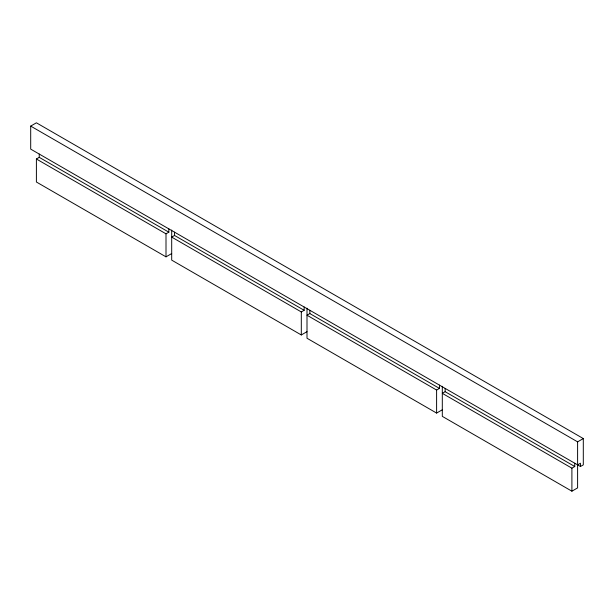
<?xml version="1.0" encoding="UTF-8"?>
<svg xmlns="http://www.w3.org/2000/svg" width="614" height="614" viewBox="0 0 614 614"><rect width="100%" height="100%" fill="white"/><g stroke="black" fill="none" stroke-linecap="round" stroke-linejoin="round"><path stroke-width="0.92" d="M30.7 126.1L36.395 122.808L583.3 438.565L583.3 464.875L580.453 466.517L30.7 149.125L30.7 126.1L577.605 441.85L583.3 438.565M171.697 253.551L166.003 256.844L36.395 182.013L36.395 158.995L39.242 157.345L168.85 232.176L168.85 228.884M36.395 158.995L166.003 233.819L168.85 232.176M304.153 310.293L174.545 235.461L171.697 237.104L301.305 311.935L304.153 310.293L304.153 307M439.455 388.401L309.847 313.577L307 315.22L436.608 390.051L439.455 388.401L439.455 385.116M171.697 230.058L171.697 260.129L301.305 334.96L307 331.667M574.758 466.517L445.15 391.694L442.303 393.336L571.903 468.167L574.758 466.517L574.758 463.232M307 308.174L307 338.245L436.608 413.076L442.303 409.784M577.605 464.875L580.453 463.232L580.453 466.517M442.303 386.29L442.303 416.361L571.903 491.192L577.605 487.9L577.605 441.85M571.903 468.167L571.903 491.192M445.15 388.401L445.15 391.694M436.608 390.051L436.608 413.076M309.847 310.293L309.847 313.577M301.305 311.935L301.305 334.96M174.545 232.176L174.545 235.461M166.003 233.819L166.003 256.844M39.242 154.06L39.242 157.345"/></g></svg>
